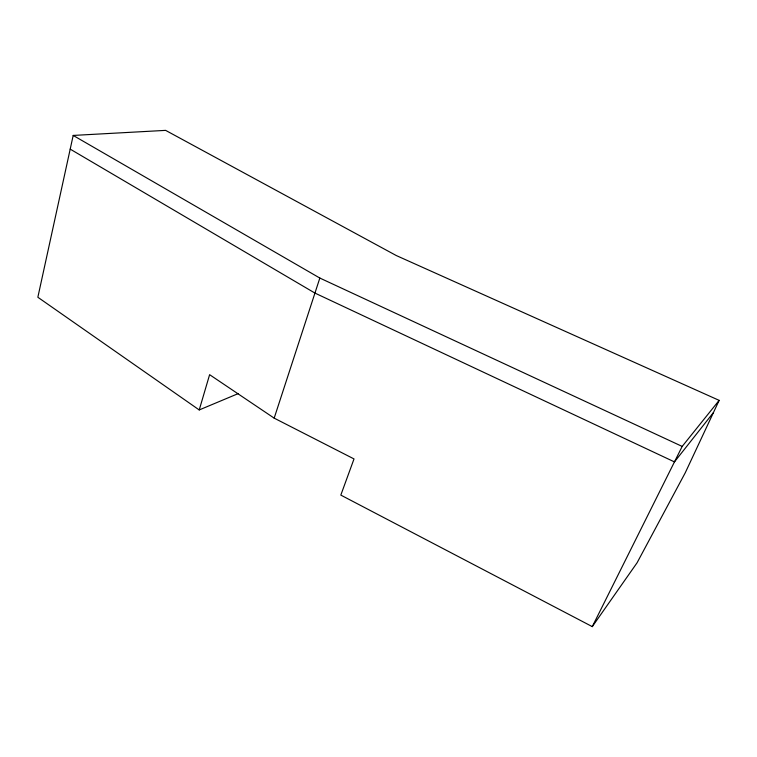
<?xml version="1.0" encoding="UTF-8"?>
<svg xmlns="http://www.w3.org/2000/svg" width="757" height="757" viewBox="0 0 757 757"><rect width="100%" height="100%" fill="white"/><g stroke="black" fill="none" stroke-linecap="round" stroke-linejoin="round"><path stroke-width="1.14" d="M199.223 409.944L209.613 374.677L274.176 418.138L354.011 458.931L340.82 495.097L592.286 626.626L637.072 562.792L685.255 472.775L719.15 400.368L396.28 255.544L165.613 130.374L73.192 135.437L37.85 297.255L199.223 409.944L238.313 393.564M274.176 418.138L319.842 278.056L73.192 135.437M592.286 626.626L682.18 446.422L719.15 400.368M713.435 412.584L674.459 461.902L314.94 293.082L70.202 149.129M319.842 278.056L682.18 446.422"/></g></svg>
